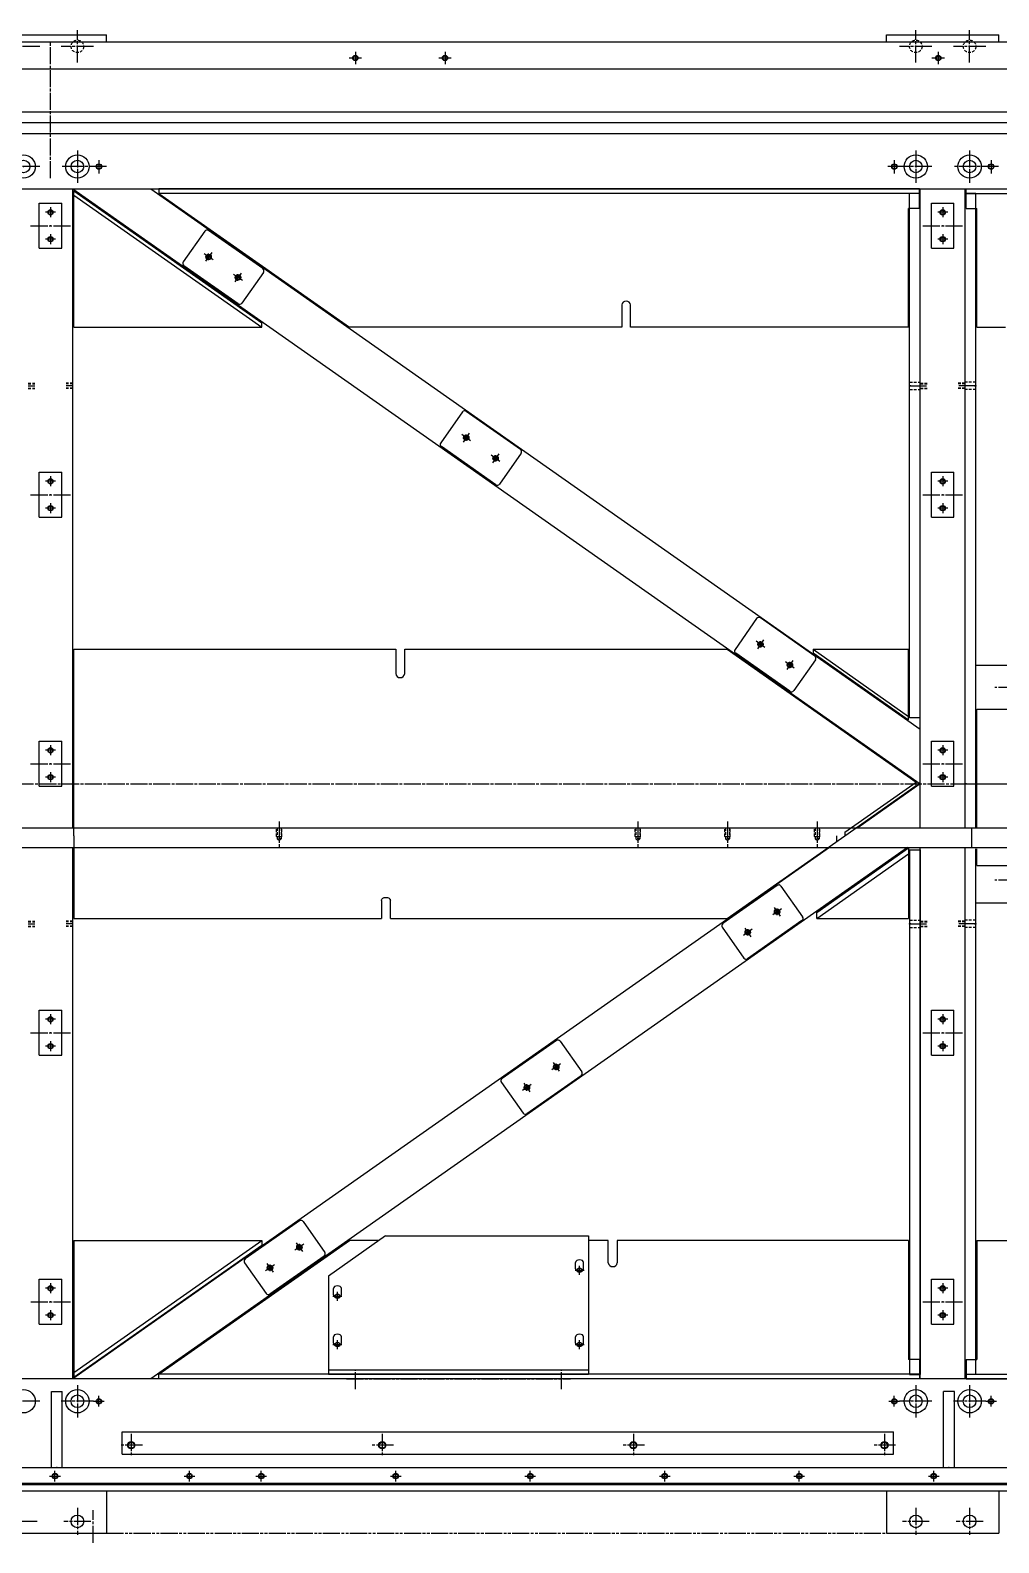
# Model space of a CAD drawing. Header units: inches. Extents: x -2018 to 2693, y -2323 to 1260.
# Drawn here: x -719 to 361, y -727 to 960 of the extents above; entities that cross this region are included whole.
import ezdxf

# ---------------------------------------------------------------- set-up
doc = ezdxf.new("R2010")
doc.units = ezdxf.units.IN
doc.header["$MEASUREMENT"] = 0
for name, pattern in [('CENTERLINE', [25.4, 19.05, -1.5875, 3.175, -1.5875]), ('DASHED', [4.762499999999999, 3.175, -1.5875]), ('PHANTOM', [30.162499999999998, 19.05, -1.5875, 3.175, -1.5875, 3.175, -1.5875]), ('SOLID', [0])]:
    doc.linetypes.add(name, pattern=pattern)
for name, color, linetype in [('0$C$L0$V_DRAWING', 7, 'SOLID'), ('0$C$L0$V_PV', 7, 'SOLID'), ('Layer11$C$L11$V_DRAWING', 52, 'SOLID'), ('Layer11$C$L11$V_PV', 52, 'SOLID'), ('Layer12$C$L12$V_PV', 52, 'SOLID'), ('Layer13$C$L13$V_PV', 52, 'SOLID'), ('Layer14$C$L14$V_PV', 52, 'SOLID'), ('Layer21$C$L21$V_DRAWING', 2, 'SOLID'), ('Layer21$C$L21$V_PV', 2, 'SOLID')]:
    doc.layers.add(name, color=color, linetype=linetype)

# ---------------------------------------------------------------- blocks, each defined once
blk = doc.blocks.new('BLOCK13')
at = {"layer": '0$C$L0$V_DRAWING'}
blk.add_point((0, 0), dxfattribs=at)
blk.add_point((0, 0), dxfattribs=at)
at = {"layer": 'Layer13$C$L13$V_PV', "color": 31, "linetype": 'CENTERLINE'}
for p, q in [((6, 0), (-6, 0)), ((0, 6), (0, -6)), ((46, 0), (34, 0)), ((39.99998474121094, 5.999999046325684), (39.99998474121094, -6))]:
    blk.add_line(p, q, dxfattribs=at)
at = {"layer": 'Layer21$C$L21$V_DRAWING', "color": 31}
for p, q in [((-19.99998474121094, 21), (-19.99998474121094, -20.99998474121094)), ((56.99998474121094, 23.99998474121094), (-17, 23.99998474121094)), ((60, 20.99998474121094), (60, -21)), ((57, -24), (-16.99998474121094, -24))]:
    blk.add_line(p, q, dxfattribs=at)
for centre, start, end in [((-17, 20.99998474121094), 89.99998201391085, 179.9999640278217), ((56.99998474121094, 20.99998474121094), 0, 89.99998201391085), ((-16.99998474121094, -21), 179.9999640278217, 269.9999460417325), ((57, -21), 269.9999460417325, 359.9999826971568)]:
    blk.add_arc(centre, 3, start, end, dxfattribs=at)
blk = doc.blocks.new('BLOCK12')
at = {"layer": '0$C$L0$V_DRAWING'}
for p, xscale, yscale, zscale, rotation in [((1021.36279296875, -239.7277984619141), 0.99999996540885, 0.99999996540885, 0.99999996540885, 324.9266935324707), ((1308.62744140625, -441.420654296875), 0.99999996540885, 0.99999996540885, 0.99999996540885, 324.9266935324707), ((1636.81298828125, -671.844970703125), 0.99999996540885, 0.99999996540885, 0.99999996540885, 324.9266935324707), ((1622.599609375, -993.1328125), 0.9999999705966842, 0.9999999705966842, 0.9999999705966842, 35.07331877724092), ((1376.255859375, -1166.094482421875), 0.9999999705966842, 0.9999999705966842, 0.9999999705966842, 35.07331877724092), ((1089.809814453125, -1367.213134765625), 0.9999999705966842, 0.9999999705966842, 0.9999999705966842, 35.07331877724092)]:
    blk.add_blockref('BLOCK13', p, dxfattribs=dict(at, xscale=xscale, yscale=yscale, zscale=zscale, rotation=rotation))
blk = doc.blocks.new('BLOCK15')
at = {"layer": '0$C$L0$V_DRAWING'}
for p in [(0, 0), (0, 0), (1, 0)]:
    blk.add_point(p, dxfattribs=at)
at = {"layer": 'Layer12$C$L12$V_PV', "color": 4, "linetype": 'DASHED'}
for p, q in [((0, 4), (12, 4)), ((12, 3), (19.59999084472656, 3)), ((12, 2.399999618530273), (19.59999084472656, 2.399999618530273)), ((0, -4), (12, -4)), ((12, -2.399999618530273), (19.59999084472656, -2.399999618530273)), ((12, -3), (19.59999084472656, -3))]:
    blk.add_line(p, q, dxfattribs=at)
at = {"layer": 'Layer13$C$L13$V_PV', "color": 4, "linetype": 'CENTERLINE'}
blk.add_line((0, 0), (19.59999084472656, 0), dxfattribs=at)
blk = doc.blocks.new('BLOCK14')
at = {"layer": '0$C$L0$V_DRAWING'}
for p in [(0, 0), (0, 0), (1, 0)]:
    blk.add_point(p, dxfattribs=at)
at = {"layer": 'Layer12$C$L12$V_PV', "color": 4, "linetype": 'DASHED'}
for p, q in [((-1044.999755859375, 446.90869140625), (-1037.399658203125, 446.90869140625)), ((-1044.999755859375, 446.30859375), (-1037.399658203125, 446.30859375)), ((-1044.999755859375, 441.508544921875), (-1037.399658203125, 441.508544921875)), ((-1044.999755859375, 440.90869140625), (-1037.399658203125, 440.90869140625)), ((-995, 446.90869140625), (-1002.599853515625, 446.90869140625)), ((-995, 446.30859375), (-1002.599853515625, 446.30859375)), ((-995, 441.508544921875), (-1002.599853515625, 441.508544921875)), ((-995, 440.90869140625), (-1002.599853515625, 440.90869140625)), ((484.999755859375, 446.90869140625), (477.399658203125, 446.90869140625)), ((484.999755859375, 446.30859375), (477.399658203125, 446.30859375)), ((484.999755859375, 441.508544921875), (477.399658203125, 441.508544921875)), ((484.999755859375, 440.90869140625), (477.399658203125, 440.90869140625)), ((-1044.999755859375, -153.09130859375), (-1037.399658203125, -153.09130859375)), ((-1044.999755859375, -153.6913146972656), (-1037.399658203125, -153.6913146972656)), ((-1044.999755859375, -158.4913024902344), (-1037.399658203125, -158.4913024902344)), ((-1044.999755859375, -159.09130859375), (-1037.399658203125, -159.09130859375)), ((-995, -153.09130859375), (-1002.599853515625, -153.09130859375)), ((-995, -153.6913146972656), (-1002.599853515625, -153.6913146972656)), ((-995, -158.4913024902344), (-1002.599853515625, -158.4913024902344)), ((-995, -159.09130859375), (-1002.599853515625, -159.09130859375)), ((484.999755859375, -153.09130859375), (477.399658203125, -153.09130859375)), ((484.999755859375, -153.6913146972656), (477.399658203125, -153.6913146972656)), ((484.999755859375, -158.4913024902344), (477.399658203125, -158.4913024902344)), ((484.999755859375, -159.09130859375), (477.399658203125, -159.09130859375))]:
    blk.add_line(p, q, dxfattribs=at)
at = {"layer": 'Layer13$C$L13$V_PV', "color": 4, "linetype": 'CENTERLINE'}
for p, q in [((-1044.999755859375, 443.90869140625), (-1037.399658203125, 443.90869140625)), ((-995, 443.90869140625), (-1002.599853515625, 443.90869140625)), ((484.999755859375, 443.90869140625), (477.399658203125, 443.90869140625)), ((-1044.999755859375, -156.09130859375), (-1037.399658203125, -156.09130859375)), ((-995, -156.09130859375), (-1002.599853515625, -156.09130859375)), ((484.999755859375, -156.09130859375), (477.399658203125, -156.09130859375))]:
    blk.add_line(p, q, dxfattribs=at)
at = {"layer": '0$C$L0$V_DRAWING'}
for p in [(-61.99974060058594, 443.90869140625), (-61.99974060058594, -156.09130859375)]:
    blk.add_blockref('BLOCK15', p, dxfattribs=at)
at = {"layer": '0$C$L0$V_DRAWING', "rotation": 180.0000000000004}
for p in [(12, 443.90869140625), (12, -156.09130859375)]:
    blk.add_blockref('BLOCK15', p, dxfattribs=at)
at = {"layer": '0$C$L0$V_DRAWING', "yscale": -1}
for p in [(423, 443.90869140625), (423, -156.09130859375)]:
    blk.add_blockref('BLOCK15', p, dxfattribs=at)
blk = doc.blocks.new('BLOCK18')
at = {"layer": '0$C$L0$V_DRAWING'}
blk.add_point((0, 0), dxfattribs=at)
blk.add_point((0, 0), dxfattribs=at)
blk.add_point((0, 0), dxfattribs=at)
blk.add_point((0, 0), dxfattribs=at)
blk.add_point((0, 0), dxfattribs=at)
blk.add_point((0, 0), dxfattribs=at)
at = {"layer": 'Layer11$C$L11$V_DRAWING', "color": 60}
blk.add_circle((0, 0), 3, dxfattribs=at)
at = {"layer": 'Layer13$C$L13$V_PV', "color": 60, "linetype": 'CENTERLINE'}
for p, q in [((7, 0), (-7, 0)), ((0, 7), (0, -7))]:
    blk.add_line(p, q, dxfattribs=at)
at = {"layer": 'Layer21$C$L21$V_DRAWING', "color": 4}
blk.add_circle((0, 0), 2.399999618530273, dxfattribs=at)
blk = doc.blocks.new('BLOCK19')
at = {"layer": '0$C$L0$V_DRAWING'}
blk.add_point((0, 0), dxfattribs=at)
blk.add_point((0, 0), dxfattribs=at)
blk.add_point((0, 0), dxfattribs=at)
blk.add_point((0, 0), dxfattribs=at)
blk.add_point((0, 0), dxfattribs=at)
blk.add_point((0, 0), dxfattribs=at)
at = {"layer": 'Layer11$C$L11$V_DRAWING', "color": 60}
for centre in [(0, 15), (0, -15)]:
    blk.add_circle(centre, 3, dxfattribs=at)
at = {"layer": 'Layer13$C$L13$V_PV', "color": 60, "linetype": 'CENTERLINE'}
for p, q in [((0, 20.53999328613281), (0, 9.460000038146973)), ((5.539999961853027, 15), (-5.539999961853027, 15)), ((5.539999961853027, -15), (-5.539999961853027, -15)), ((0, -9.460000038146973), (0, -20.53999328613281))]:
    blk.add_line(p, q, dxfattribs=at)
at = {"layer": 'Layer21$C$L21$V_DRAWING', "color": 4}
for centre in [(0, 15), (0, -15)]:
    blk.add_circle(centre, 2.399999618530273, dxfattribs=at)
blk = doc.blocks.new('BLOCK22')
at = {"layer": '0$C$L0$V_DRAWING'}
blk.add_point((0, 0), dxfattribs=at)
blk.add_point((0, 0), dxfattribs=at)
blk.add_point((0, 0), dxfattribs=at)
blk.add_point((0, 0), dxfattribs=at)
blk.add_point((0, 0), dxfattribs=at)
blk.add_point((0, 0), dxfattribs=at)
blk.add_point((0, 0), dxfattribs=at)
blk.add_point((0, 0), dxfattribs=at)
at = {"layer": 'Layer11$C$L11$V_DRAWING', "color": 60}
blk.add_circle((0, 0), 4, dxfattribs=at)
at = {"layer": 'Layer13$C$L13$V_PV', "color": 60, "linetype": 'CENTERLINE'}
for p, q in [((12.5, 0), (-12.5, 0)), ((0, 12.5), (0, -12.5))]:
    blk.add_line(p, q, dxfattribs=at)
at = {"layer": 'Layer21$C$L21$V_DRAWING', "color": 4}
blk.add_circle((0, 0), 3.399999618530273, dxfattribs=at)
blk = doc.blocks.new('BLOCK20')
at = {"layer": '0$C$L0$V_DRAWING'}
blk.add_point((0, 0), dxfattribs=at)
blk.add_point((0, 0), dxfattribs=at)
blk.add_point((0, 0), dxfattribs=at)
blk.add_point((0, 0), dxfattribs=at)
blk.add_point((0, 0), dxfattribs=at)
blk.add_point((0, 0), dxfattribs=at)
blk.add_point((0, 0), dxfattribs=at)
blk.add_point((0, 0), dxfattribs=at)
blk.add_point((0, 0), dxfattribs=at)
blk.add_point((0, 0), dxfattribs=at)
blk.add_point((0, 0), dxfattribs=at)
blk.add_point((0, 0), dxfattribs=at)
blk.add_point((0, 0), dxfattribs=at)
blk.add_point((0, 0), dxfattribs=at)
at = {"layer": 'Layer11$C$L11$V_DRAWING', "color": 60}
blk.add_circle((0, 0), 3, dxfattribs=at)
at = {"layer": 'Layer13$C$L13$V_PV', "color": 60, "linetype": 'CENTERLINE'}
for p, q in [((-6, 0), (6, 0)), ((0, -6), (0, 6))]:
    blk.add_line(p, q, dxfattribs=at)
at = {"layer": 'Layer21$C$L21$V_DRAWING', "color": 4}
blk.add_circle((0, 0), 2.458499908447266, dxfattribs=at)
blk = doc.blocks.new('BLOCK25')
at = {"layer": '0$C$L0$V_DRAWING'}
blk.add_point((0, 0), dxfattribs=at)
blk.add_point((0, 0), dxfattribs=at)
blk.add_point((0, 0), dxfattribs=at)
blk.add_point((0, 0), dxfattribs=at)
blk.add_point((0, 0), dxfattribs=at)
blk.add_point((0, 0), dxfattribs=at)
at = {"layer": 'Layer21$C$L21$V_DRAWING', "color": 4}
for radius in [13, 7]:
    blk.add_circle((0, 0), radius, dxfattribs=at)
blk = doc.blocks.new('BLOCK26')
at = {"layer": '0$C$L0$V_DRAWING'}
blk.add_point((0, 0), dxfattribs=at)
blk.add_point((0, 0), dxfattribs=at)
blk.add_point((0, 0), dxfattribs=at)
blk.add_point((0, 0), dxfattribs=at)
blk.add_point((0, 0), dxfattribs=at)
blk.add_point((0, 0), dxfattribs=at)
at = {"layer": 'Layer12$C$L12$V_PV', "color": 60, "linetype": 'DASHED'}
for p, q in [((-3.00048828125, -9.499970436096191), (-3.00048828125, 0)), ((-2.39990234375, 0), (-2.39990234375, -12.39997959136963)), ((2.39990234375, 0), (2.39990234375, -12.39997959136963)), ((3.00048828125, -9.499970436096191), (3.00048828125, 0)), ((-3.000487327575684, -9.499969482421875), (3.000487327575684, -9.499969482421875)), ((-2.999817738638228, -9.499836777262146), (-2.499827997436512, -9.999826518463863)), ((2.5, -10), (-2.5, -10)), ((2.39990234375, -12.39997959136963), (-2.39990234375, -12.39997959136963)), ((-2.399814310091756, -12.39959746390139), (0.0002320138864889, -13.59962062589051)), ((6.35479211155e-05, -13.59992812958933), (2.399905153764223, -12.40000732666778)), ((2.499907570685139, -10.00009625828972), (2.999681520026172, -9.500322308948682))]:
    blk.add_line(p, q, dxfattribs=at)
at = {"layer": 'Layer13$C$L13$V_PV', "color": 60, "linetype": 'CENTERLINE'}
blk.add_line((0, 7.211531639099121), (0, -21.16592407226562), dxfattribs=at)
blk = doc.blocks.new('BLOCK27')
at = {"layer": '0$C$L0$V_DRAWING'}
blk.add_point((0, 0), dxfattribs=at)
blk.add_point((0, 0), dxfattribs=at)
blk.add_point((0, 0), dxfattribs=at)
blk.add_point((0, 0), dxfattribs=at)
at = {"layer": 'Layer21$C$L21$V_DRAWING', "color": 4}
for p, q in [((-6, 0), (-6, 85)), ((-6, 85), (6, 85)), ((6, 0), (6, 85))]:
    blk.add_line(p, q, dxfattribs=at)
blk = doc.blocks.new('BLOCK28')
at = {"layer": '0$C$L0$V_DRAWING', "color": 4}
for p, q in [((-867.9997463231748, 534.0990266802246), (-867.9997463231748, 509.238525390625)), ((-857.999755859375, 509.238525390625), (-857.999755859375, 534.0990266802246)), ((-1120, 150.1127471923828), (-1120, 123.0269064901831)), ((-1110.000128746, 123.0269064901831), (-1110.000128746, 150.1127471923828)), ((-1136, -129.9336047175738), (-1136, -150.0025482177734)), ((-1126.000128746, -150.0025482177734), (-1126.000128746, -129.9336047175738)), ((-882.9997463231748, -534.099056482225), (-882.9997463231748, -509.238525390625)), ((-872.999755859375, -509.238525390625), (-872.999755859375, -534.099056482225))]:
    blk.add_line(p, q, dxfattribs=at)
for points in [[(-1136, -129.9336047175738), (-1135.9039173128, -129.2811126711735), (-1135.619483948, -128.6535949707731), (-1135.1574287414, -128.0753703117734), (-1134.5356330874, -127.5684924129736), (-1133.7779388428, -127.1525115969734), (-1132.9135522844, -126.8434019091737), (-1131.9756135938, -126.6530842785732), (-1131.0001239776, -126.5888304711734)], [(-1131.0001239776, -126.5888304711734), (-1130.0246343614, -126.6530842785732), (-1129.0866956708, -126.8434019091737), (-1128.2223091124, -127.1525115969734), (-1127.4646148684, -127.5684924129736), (-1126.8428192138, -128.0753703117734), (-1126.3807640078, -128.6535949707731), (-1126.0962114332, -129.2811126711735), (-1126.000128746, -129.9336047175738)]]:
    blk.add_lwpolyline(points, dxfattribs=at)
for centre, radius, start, end in [((-863.3913927881745, 533.6264474052241), 4.632521286521848, 85.15032278430019, 174.1448768224004), ((-862.6079000375748, 533.6267000460248), 4.632287254847645, 5.852278776500014, 94.8525216168002), ((-1115.2312567372, 123.2826277609829), 4.775594798252038, 183.0695151348004, 272.7741271519006), ((-1114.7691019918, 123.2828763841831), 4.775837770318498, 267.2273446052006, 356.9276541531008), ((-878.3912716871746, -533.6264057736253), 4.632649043615325, 185.8558492588004, 274.8480400146005), ((-877.6080211253748, -533.6266584264249), 4.632414994531473, 265.1491155685006, 354.1469951582008)]:
    blk.add_arc(centre, radius, start, end, dxfattribs=at)
at = {"layer": 'Layer11$C$L11$V_DRAWING', "color": 60}
for centre, ratio in [((-915, -542.40185546875), 0.8283487955729166), ((-1185, -571.418212890625), 0.8283487955729166), ((-1185, -625.3056640625), 0.8283284505208334), ((-915, -625.3056640625), 0.8283284505208334)]:
    blk.add_ellipse(centre, major_axis=(3, 0), ratio=ratio, dxfattribs=at)
at = {"layer": 'Layer13$C$L13$V_PV', "color": 60, "linetype": 'CENTERLINE'}
for p, q in [((-484, 0.0001373290870106), (-50.99992370605469, 0.0001373290870106)), ((-915, -547.40185546875), (-915, -537.40185546875)), ((-920, -542.40185546875), (-910, -542.40185546875)), ((-1190, -571.418212890625), (-1180, -571.418212890625)), ((-1185, -576.418212890625), (-1185, -566.418212890625)), ((-1185, -630.3056640625), (-1185, -620.3056640625)), ((-915, -630.3056640625), (-915, -620.3056640625)), ((-1190, -625.3056640625), (-1180, -625.3056640625)), ((-920, -625.3056640625), (-910, -625.3056640625))]:
    blk.add_line(p, q, dxfattribs=at)
at = {"layer": 'Layer21$C$L21$V_DRAWING', "color": 4}
for p, q in [((-1479, 509.238525390625), (-1479, 661.57568359375)), ((-1478.999735576523, 661.5757743019349), (-1269.237294958963, 514.2982116460626)), ((-1384.0791015625, 663.499755859375), (-1384.0791015625, 658.46728515625)), ((-535.999755859375, 663.499755859375), (-1384.0791015625, 663.499755859375)), ((-535.999755859375, 658.46728515625), (-1384.0791015625, 658.46728515625)), ((-1384.078674513017, 658.4674297094607), (-1171.537290915876, 509.2387267656159)), ((-534.999755859375, 658.499755859375), (-546.999755859375, 658.499755859375)), ((-546.999755859375, 73.50013732908701), (-546.999755859375, 658.499755859375)), ((-535.999755859375, 641.886474609375), (-535.999755859375, 663.499755859375)), ((-534.999755859375, 73.50013732908701), (-534.999755859375, 658.499755859375)), ((-485, -48.99992370605469), (-485, 658.499755859375)), ((-473, 658.499755859375), (-485, 658.499755859375)), ((-484, 641.886474609375), (-484, 663.499755859375)), ((-484, 663.499755859375), (-50.99993896484375, 663.499755859375)), ((-484, 658.46728515625), (-50.99993896484375, 658.46728515625)), ((-473, -48.99992370605469), (-473, 658.499755859375)), ((-1478.999615448702, 656.5429331414634), (-1269.199011320277, 509.2385752745613)), ((-535.999755859375, 641.886474609375), (-547.999755859375, 641.886474609375)), ((-547.999755859375, 509.238525390625), (-547.999755859375, 641.886474609375)), ((-484, 641.886474609375), (-472, 641.886474609375)), ((-472, 509.238525390625), (-472, 641.886474609375)), ((-1479, 509.238525390625), (-1269.199462890625, 509.238525390625)), ((-1269.199156221125, 509.2383179177123), (-1269.23737405836, 514.2977437763184)), ((-867.9997463231748, 509.238525390625), (-1171.53759765625, 509.238525390625)), ((-547.999755859375, 509.238525390625), (-857.999755859375, 509.238525390625)), ((-472, 509.238525390625), (-440, 509.238525390625)), ((-1479, -57.80314636230469), (-1479, 150.1127471923828)), ((-1479, 150.1127471923828), (-1120, 150.1127471923828)), ((-1110.000128746, 150.1127471923828), (-750.540771484375, 150.1127471923828)), ((-750.5402348505013, 150.1127142584737), (-539.4954203443194, 1.934776396374218)), ((-654.5355385663552, 150.1125514863834), (-547.9996003768301, 75.31196628335056)), ((-654.535410002034, 146.2434417883778), (-547.999471812509, 71.442856585345)), ((-654.535400390625, 150.1127319335938), (-654.535400390625, 146.2433166503906)), ((-654.535400390625, 150.1127319335938), (-546.99951171875, 150.1127319335938)), ((-547.99951171875, 71.4427490234375), (-547.99951171875, 150.1127319335938)), ((-473, 132.5001373291016), (-61.99993896484375, 132.5001373291016)), ((-534.999755859375, 73.50013732908701), (-546.999755859375, 73.50013732908701)), ((-472, -48.99992370605469), (-472, 83.45118713378906)), ((-472, 83.45118713378906), (-62.99993896484375, 83.45118713378906)), ((-619.0669691840303, -53.93387777765747), (-539.4952497962367, 1.934698375771404)), ((-539.495849609375, -1.934700012207031), (-539.495849609375, 1.934700012207031)), ((-619.0669399231556, -57.80321226074011), (-539.4954203443194, -1.934776396374218)), ((-1479, -57.80314636230469), (-1479, -150.0025482177734)), ((-750.3833848189388, -150.0025873440318), (-619.0669399231556, -57.80321226074011)), ((-628.59521484375, -57.80314636230469), (-628.59521484375, -64.4927978515625)), ((-619.0673828125, -53.93374633789062), (-619.0673828125, -57.80314636230469)), ((-650.5295272705671, -150.1125958308867), (-547.999558868044, -78.12466605160716)), ((-650.5292404060747, -143.4306460755615), (-547.999471812509, -71.442856585345)), ((-547.99951171875, -71.4427490234375), (-547.99951171875, -150.1127319335938)), ((-547, -73.49980163574219), (-535.000244140625, -73.49980163574219)), ((-547, -73.49986267091299), (-547, -658.499755859375)), ((-535, -73.49986267091299), (-535, -658.499755859375)), ((-485, -658.499755859375), (-485, -72.24992370605469)), ((-473, -658.499755859375), (-473, -72.24992370605469)), ((-472, -91.15193176269531), (-472, -72.24992370605469)), ((-472, -91.15193176269531), (-62.99993896484375, -91.15193176269531)), ((-473, -132.4998626708984), (-61.99993896484375, -132.4998626708984)), ((-1478.999755859375, -150.0025329589844), (-1136, -150.0025329589844)), ((-1126.000128746, -150.0025329589844), (-750.383544921875, -150.0025329589844)), ((-650.52978515625, -150.1127471923828), (-650.52978515625, -143.4306030273438)), ((-650.52978515625, -150.1127471923828), (-547.999755859375, -150.1127471923828)), ((-1131.268085547899, -504.1803098494447), (-1194.999740745452, -548.9273441703726)), ((-1131.268310546875, -504.180419921875), (-905, -504.180419921875)), ((-905, -504.180419921875), (-905, -658.467041015625)), ((-1479, -509.238525390625), (-1479, -661.57568359375)), ((-1479, -509.238525390625), (-1269.199462890625, -509.238525390625)), ((-1478.999735576523, -661.5757743019349), (-1269.237294958963, -514.2982116460626)), ((-1478.999615448702, -656.5429331414634), (-1269.199011320277, -509.2385752745613)), ((-1384.078674513017, -658.4674297094607), (-1171.537290915876, -509.2387267656159)), ((-1269.199156221125, -509.2383179177123), (-1269.23737405836, -514.2977437763184)), ((-1138.472412109375, -509.238525390625), (-1171.53759765625, -509.238525390625)), ((-882.9997463231748, -509.238525390625), (-905, -509.238525390625)), ((-547.999755859375, -509.238525390625), (-872.999755859375, -509.238525390625)), ((-547.999755859375, -509.238525390625), (-547.999755859375, -641.886474609375)), ((-472, -509.238525390625), (-472, -641.886474609375)), ((-472, -509.238525390625), (-272.4999294286435, -509.238525390625)), ((-919.499755859375, -540.821533203125), (-919.499755859375, -533.9208984375)), ((-910.499755859375, -540.821533203125), (-910.499755859375, -533.9208984375)), ((-1195, -548.927490234375), (-1195, -658.467041015625)), ((-1189.499755859375, -569.837890625), (-1189.499755859375, -562.937255859375)), ((-1180.499755859375, -569.837890625), (-1180.499755859375, -562.937255859375)), ((-1189.499755859375, -623.725341796875), (-1189.499755859375, -616.82470703125)), ((-1180.499755859375, -623.725341796875), (-1180.499755859375, -616.82470703125)), ((-919.499755859375, -623.725341796875), (-919.499755859375, -616.82470703125)), ((-910.499755859375, -623.725341796875), (-910.499755859375, -616.82470703125)), ((-1195, -653.434326171875), (-905, -653.434326171875)), ((-535.999755859375, -641.886474609375), (-547.999755859375, -641.886474609375)), ((-535.999755859375, -641.886474609375), (-535.999755859375, -663.499755859375)), ((-484, -641.886474609375), (-472, -641.886474609375)), ((-484, -641.886474609375), (-484, -663.499755859375)), ((-1384.0791015625, -663.499755859375), (-1384.0791015625, -658.46728515625)), ((-535.999755859375, -658.46728515625), (-1384.0791015625, -658.46728515625)), ((-535.999755859375, -663.499755859375), (-1384.0791015625, -663.499755859375)), ((-1195, -658.46728515625), (-905, -658.46728515625)), ((-547, -658.499755859375), (-535.000244140625, -658.499755859375)), ((-473, -658.499755859375), (-484.999755859375, -658.499755859375)), ((-484, -658.46728515625), (-50.99993896484375, -658.46728515625)), ((-484, -663.499755859375), (-50.99993896484375, -663.499755859375))]:
    blk.add_line(p, q, dxfattribs=at)
for centre, start_param, end_param in [((-915, -533.921142578125), 0, 3.141592025756836), ((-915, -540.82177734375), 3.141592025756836, 6.283185307179586), ((-1185, -562.9375), 0, 3.141592025756836), ((-1185, -569.838134765625), 3.141592025756836, 6.283185307179586), ((-1185, -616.824951171875), 0, 3.141592025756836), ((-1185, -623.7255859375), 3.141592025756836, 6.283185307179586), ((-915, -616.824951171875), 0, 3.141592025756836), ((-915, -623.7255859375), 3.141592025756836, 6.283185307179586)]:
    blk.add_ellipse(centre, major_axis=(4.5, 0), ratio=0.7066650390625, start_param=start_param, end_param=end_param, dxfattribs=at)
for centre, major_axis, ratio in [((-915, -542.40185546875), (2.599975579752773, -0.0002617345103252487), 0.8288417285089077), ((-1185, -571.418212890625), (2.5999755859375, 0), 0.828865204939199), ((-1185, -625.3056640625), (2.5999755859375, 0), 0.8288417296586694), ((-915, -625.3056640625), (2.600036614910934, 0.0002617151315563699), 0.8288222716738212)]:
    blk.add_ellipse(centre, major_axis=major_axis, ratio=ratio, dxfattribs=at)
blk = doc.blocks.new('BLOCK30')
at = {"layer": '0$C$L0$V_DRAWING'}
blk.add_point((0, 0), dxfattribs=at)
blk.add_point((0, 0), dxfattribs=at)
blk.add_point((0, 0), dxfattribs=at)
blk.add_point((0, 0), dxfattribs=at)
at = {"layer": 'Layer11$C$L11$V_DRAWING', "color": 60}
blk.add_circle((0, 0), 3, dxfattribs=at)
at = {"layer": 'Layer13$C$L13$V_PV', "color": 60, "linetype": 'CENTERLINE'}
for p, q in [((-3.59999942779541, 0), (3.59999942779541, 0)), ((0, -3.59999942779541), (0, 3.59999942779541))]:
    blk.add_line(p, q, dxfattribs=at)
at = {"layer": 'Layer21$C$L21$V_DRAWING', "color": 4}
blk.add_circle((0, 0), 2.458499908447266, dxfattribs=at)
blk = doc.blocks.new('BLOCK29')
at = {"layer": '0$C$L0$V_DRAWING'}
for p in [(1021.36279296875, -239.7277984619141), (1054.099609375, -262.712646484375), (1308.62744140625, -441.420654296875), (1341.3642578125, -464.40576171875), (1636.81298828125, -671.844970703125), (1669.549560546875, -694.829833984375), (1655.336181640625, -970.14794921875), (1622.599609375, -993.1328125), (1408.992431640625, -1143.109619140625), (1376.255859375, -1166.094482421875), (1122.54638671875, -1344.22802734375), (1089.809814453125, -1367.213134765625)]:
    blk.add_blockref('BLOCK30', p, dxfattribs=at)

msp = doc.modelspace()

# ---------------------------------------------------------------- linework, layer by layer
at = {"layer": 'Layer11$C$L11$V_PV', "color": 60}
msp.add_line((-356.7595760249081, -548.8956691970036), (-356.7595760249081, -544.3955765713636), dxfattribs=at)
at = {"layer": 'Layer11$C$L11$V_PV'}
for centre in [(-642.7596032046325, 807.6022433286294), (244.2406950570812, 807.6022433286296), (352.2406950570812, 807.6022433286296)]:
    msp.add_circle(centre, 3, dxfattribs=at)
at = {"layer": 'Layer12$C$L12$V_PV', "color": 60, "linetype": 'DASHED'}
for centre in [(-666.7595888995144, 941.6032518394594), (268.240695057081, 941.6032518394594), (328.2407093621991, 941.6032518394594)]:
    msp.add_circle(centre, 6.999992132185014, dxfattribs=at)
at = {"layer": 'Layer13$C$L13$V_PV', "color": 60, "linetype": 'CENTERLINE'}
for p, q in [((-696.7595044993172, 794.6017519478206), (-696.7595044993172, 946.6012999060869)), ((-666.7595888995144, 923.603247547924), (-666.7595888995144, 959.6017912868956)), ((268.240695057081, 923.603247547924), (268.240695057081, 959.6017912868956)), ((328.2407093621991, 923.603247547924), (328.2407093621991, 959.6017912868956)), ((-708.7595989130971, 941.6032518394594), (-744.759607496168, 941.6032518394594)), ((-648.7596761607351, 941.6032518394594), (-684.759684743806, 941.6032518394594)), ((286.2406993486164, 941.6032518394594), (250.2406907655455, 941.6032518394594)), ((346.2408052064908, 941.6032518394594), (310.2407966234199, 941.6032518394594)), ((-666.7595888995144, 825.6022476201648), (-666.7595888995144, 789.6022390370939)), ((-642.7596032046325, 814.6271622682492), (-642.7596032046325, 799.7794313115063)), ((244.2406950570812, 814.6271622682494), (244.2406950570812, 799.7794313115065)), ((268.240695057081, 825.6022476201648), (268.240695057081, 789.6022390370939)), ((328.2407093621991, 825.6022476201648), (328.2407093621991, 789.6022390370939)), ((352.2406950570812, 814.6271622682494), (352.2406950570812, 799.7794313115065)), ((-708.7595989130971, 807.6022433286294), (-759.2780837245152, 807.6022433286294)), ((-634.4112067159962, 807.6022433286294), (-684.759684743806, 807.6022433286294)), ((286.2406993486166, 807.6022433286296), (235.7222145371985, 807.6022433286296)), ((360.5890915457175, 807.6022433286296), (310.2406135179077, 807.6022433286296)), ((-718.9120671539466, 741.6007627489001), (-674.6071249502003, 741.6007627489001)), ((276.0883226605231, 741.6007627489001), (320.3933564170256, 741.6007627489001)), ((-718.9120671539466, 441.6021560674086), (-674.6071249502003, 441.6021560674086)), ((276.0883226605231, 441.6021560674086), (320.3933564170256, 441.6021560674086)), ((404.7406360484686, 226.6046072494047), (356.2406550027501, 226.6046072494047)), ((-718.9120671539466, 141.6045564662353), (-674.6071249502003, 141.6045564662353)), ((276.0883226605231, 141.6045564662353), (320.3933564170256, 141.6045564662353)), ((-1699.829995114802, 119.1044595490598), (1711.828533131727, 119.1044595490598)), ((404.7406360484686, 11.6045865069834), (356.2406550027501, 11.6045865069834)), ((-718.9120671539466, -158.3955150593555), (-674.6071249502003, -158.3955150593555)), ((276.0883226605231, -158.3955150593555), (320.3933564170256, -158.3955150593555)), ((-718.7790409991838, -458.3955865849463), (-674.4741903481937, -458.3955865849463)), ((276.0883226605231, -458.3955865849463), (320.3933564170256, -458.3955865849463)), ((-356.7595760249081, -555.9687604829694), (-356.7595760249081, -535.0128839046679)), ((-126.759460153451, -555.9687604829694), (-126.759460153451, -535.0128839046679)), ((-666.7595888995144, -551.3957003106357), (-666.7595888995144, -587.3957088937066)), ((268.240695057081, -551.3957003106357), (268.240695057081, -587.3957088937066)), ((328.2407093621991, -551.3957003106357), (328.2407093621991, -587.3957088937066)), ((-708.7595989130971, -569.3957046021711), (-744.759607496168, -569.3957046021711)), ((-648.7596761607351, -569.3957046021711), (-684.759684743806, -569.3957046021711)), ((286.2406993486164, -569.3957046021711), (250.2406907655455, -569.3957046021711)), ((346.2408052064908, -569.3957046021711), (310.2407966234199, -569.3957046021711)), ((-666.7595888995144, -688.3957940091595), (-666.7595888995144, -718.3958011617186)), ((-649.2570822851854, -727.2050989163158), (-649.2570822851854, -690.94480584736)), ((268.240695057081, -688.3957940091595), (268.240695057081, -718.3958011617186)), ((328.2407093621991, -688.3957940091595), (328.2407093621991, -718.3958011617186)), ((-711.759599628353, -703.3957975854391), (-741.7596067809121, -703.3957975854391)), ((-651.7595853232349, -703.3957975854391), (-681.7596840285502, -703.3957975854391)), ((283.2406986333605, -703.3957975854391), (253.2406914808014, -703.3957975854391)), ((343.2407129384787, -703.3957975854391), (313.2407057859196, -703.3957975854391))]:
    msp.add_line(p, q, dxfattribs=at)
at = {"layer": 'Layer14$C$L14$V_PV', "color": 60, "linetype": 'PHANTOM'}
for p, q in [((-366.7596089266798, -544.3954850186074), (-116.759335698923, -544.3954850186074)), ((-634.2586351057613, -716.3957396497105), (235.7414807656957, -716.3957396497105))]:
    msp.add_line(p, q, dxfattribs=at)
at = {"layer": 'Layer21$C$L21$V_PV', "color": 4}
for p, q in [((-1541.758668365161, 946.6027647501861), (1658.240141449008, 946.6027647501861)), ((-759.2595499180675, 954.6022783761688), (-634.2595506333233, 954.6022783761688)), ((-634.2595506333233, 946.6027647501861), (-634.2595506333233, 954.6022783761688)), ((235.7406567908899, 946.6027647501861), (235.7406567908899, 954.6022783761688)), ((235.7406567908899, 954.6022783761688), (360.740656075634, 954.6022783761688)), ((360.740656075634, 946.6027647501861), (360.740656075634, 954.6022783761688)), ((-1491.756215037397, 916.602757597627), (1608.240617809443, 916.602757597627)), ((-1491.756215037397, 868.6027461535325), (1608.240617809443, 868.6027461535325)), ((-1466.758650483763, 856.6012784484096), (1568.240119991331, 856.6012784484096)), ((-1466.758650483763, 844.6027404314852), (1568.240119991331, 844.6027404314852)), ((-1491.756215037397, 782.6032139308962), (1608.240617809443, 782.6032139308962)), ((-671.7596511267784, 70.1045089017174), (-671.7596511267784, 782.6032139308962)), ((-671.7578295689805, 782.6029943187435), (273.2407329895893, 119.1043975386012)), ((-584.7455503292163, 782.603768772004), (273.2407112120245, 180.1978994467046)), ((273.240757284345, 70.1045089017174), (273.240757284345, 782.6032139308962)), ((323.2408302404476, 70.1045089017174), (323.2408302404476, 782.6032139308962)), ((-709.2595685147211, 716.601733351167), (-709.2595685147211, 766.6012569907324)), ((-709.2595685147211, 766.6012569907324), (-684.2596235894259, 766.6012569907324)), ((-684.2596235894259, 716.601733351167), (-684.2596235894259, 766.6012569907324)), ((285.7408212997487, 766.6012569907324), (310.7408577778, 766.6012569907324)), ((285.7408212997487, 716.601733351167), (285.7408212997487, 766.6012569907324)), ((310.7408577778, 716.601733351167), (310.7408577778, 766.6012569907324)), ((-709.2595685147211, 716.601733351167), (-684.2596235894259, 716.601733351167)), ((285.7408212997487, 716.601733351167), (310.7408577778, 716.601733351167)), ((-709.2595685147211, 466.6026503092409), (-684.2596235894259, 466.6026503092409)), ((-709.2595685147211, 416.6031266696755), (-709.2595685147211, 466.6026503092409)), ((-684.2596235894259, 416.6031266696755), (-684.2596235894259, 466.6026503092409)), ((285.7408212997487, 416.6031266696755), (285.7408212997487, 466.6026503092409)), ((285.7408212997487, 466.6026503092409), (310.7408577778, 466.6026503092409)), ((310.7408577778, 416.6031266696755), (310.7408577778, 466.6026503092409)), ((-709.2595685147211, 416.6031266696755), (-684.2596235894259, 416.6031266696755)), ((285.7408212997487, 416.6031266696755), (310.7408577778, 416.6031266696755)), ((-709.2595685147211, 166.6045929442866), (-684.2596235894259, 166.6045929442866)), ((-709.2595685147211, 116.6046115409402), (-709.2595685147211, 166.6045929442866)), ((-684.2596235894259, 116.6046115409402), (-684.2596235894259, 166.6045929442866)), ((285.7408212997487, 166.6045929442866), (310.7408577778, 166.6045929442866)), ((285.7408212997487, 116.6046115409402), (285.7408212997487, 166.6045929442866)), ((310.7408577778, 116.6046115409402), (310.7408577778, 166.6045929442866)), ((273.2405500354751, 119.1042488769346), (203.4516705375233, 70.10433860575334)), ((-709.2595685147211, 116.6046115409402), (-684.2596235894259, 116.6046115409402)), ((285.7408212997487, 116.6046115409402), (310.7408577778, 116.6046115409402)), ((-1491.756215037397, 70.1045089017174), (1607.240129289658, 70.1045089017174)), ((330.2408624269634, 70.1045089017174), (330.2408624269634, 48.10456469167821)), ((-1491.756215037397, 48.10456469167821), (1607.240129289658, 48.10456469167821)), ((-671.7596511267784, -544.3955765713636), (-671.7596511267784, 48.10456469167821)), ((172.1177518114109, 48.10428333807909), (-671.7593734435425, -544.395606542066)), ((259.1309529630749, 48.10428641689037), (-584.7460224351464, -544.3954982463997)), ((273.240757284345, -544.3955765713636), (273.240757284345, 48.10456469167821)), ((323.2408302404476, -544.3955765713636), (323.2408302404476, 48.10456469167821)), ((-709.2595685147211, -133.3954785813042), (-684.2596235894259, -133.3954785813042)), ((-709.2595685147211, -183.3954599846506), (-709.2595685147211, -133.3954785813042)), ((-684.2596235894259, -183.3954599846506), (-684.2596235894259, -133.3954785813042)), ((285.7408212997487, -183.3954599846506), (285.7408212997487, -133.3954785813042)), ((285.7408212997487, -133.3954785813042), (310.7408577778, -133.3954785813042)), ((310.7408577778, -183.3954599846506), (310.7408577778, -133.3954785813042)), ((-709.2595685147211, -183.3954599846506), (-684.2596235894259, -183.3954599846506)), ((285.7408212997487, -183.3954599846506), (310.7408577778, -183.3954599846506)), ((-709.2595685147211, -483.3955315102414), (-709.2595685147211, -433.395550106895)), ((-709.2595685147211, -433.395550106895), (-684.2596235894259, -433.395550106895)), ((-684.2596235894259, -483.3955315102414), (-684.2596235894259, -433.395550106895)), ((285.7408212997487, -433.395550106895), (310.7408577778, -433.395550106895)), ((285.7408212997487, -483.3955315102414), (285.7408212997487, -433.395550106895)), ((310.7408577778, -483.3955315102414), (310.7408577778, -433.395550106895)), ((-709.2595685147211, -483.3955315102414), (-684.2596235894259, -483.3955315102414)), ((285.7408212997487, -483.3955315102414), (310.7408577778, -483.3955315102414)), ((1608.240617809443, -544.3955765713636), (-1045.772710269144, -544.3955765713636)), ((-616.758691968606, -628.395596598529), (-616.758691968606, -603.3954685677215)), ((-616.758691968606, -603.3954685677215), (243.2416656593479, -603.3954685677215)), ((243.2416656593479, -628.395596598529), (243.2416656593479, -603.3954685677215)), ((-616.758691968606, -628.395596598529), (243.2416656593479, -628.395596598529)), ((-1491.756215037397, -643.3956001748086), (1608.240617809443, -643.3956001748086)), ((-1541.758668365161, -669.3956674088639), (1658.240141449008, -669.3956674088639)), ((-1491.756215037397, -662.395635222348), (1608.240617809443, -662.395635222348)), ((-1475.354355658139, -660.89563486472), (1587.836804351045, -660.89563486472)), ((-634.2595506333233, -669.3956674088639), (-634.2595506333233, -716.3957396497105)), ((235.7406567908899, -669.3956674088639), (235.7406567908899, -716.3952818859295)), ((360.740656075634, -669.3956674088639), (360.740656075634, -716.3952818859295)), ((-759.2595499180675, -716.3957396497105), (-634.2595506333233, -716.3957396497105)), ((235.7406567908899, -716.3957396497105), (360.740656075634, -716.3957396497105))]:
    msp.add_line(p, q, dxfattribs=at)
at = {"layer": 'Layer21$C$L21$V_PV'}
for centre in [(-642.7596032046325, 807.6022433286294), (244.2406950570812, 807.6022433286296), (352.2406950570812, 807.6022433286296)]:
    msp.add_circle(centre, 2.599999904632568, dxfattribs=at)
at = {"layer": 'Layer21$C$L21$V_PV', "color": 4}
for centre, radius in [((-726.7596032046325, -569.3957046021711), 12.99999928474409), ((-666.7595888995144, -569.3957046021711), 12.99999928474409), ((268.240695057081, -569.3957046021711), 12.99999928474409), ((328.2407093621991, -569.3957046021711), 12.99999928474409), ((-666.7595888995144, -569.3957046021711), 6.999992132185014), ((268.240695057081, -569.3957046021711), 6.999992132185014), ((-666.7595888995144, -703.3955229271705), 6.999992132185014), ((268.240695057081, -703.3955229271705), 6.999992132185014), ((328.2407093621991, -703.3955229271705), 6.999992132185014)]:
    msp.add_circle(centre, radius, dxfattribs=at)

# ---------------------------------------------------------------- block references
at = {"layer": '0$C$L0$V_PV'}
for name, p in [('BLOCK29', (-1541.758668365161, 946.6027647501861)), ('BLOCK25', (-726.7596032046325, 807.6022433286294)), ('BLOCK25', (-666.7595888995144, 807.6022433286294)), ('BLOCK25', (268.240695057081, 807.6022433286294)), ('BLOCK25', (328.2407093621991, 807.6022433286294)), ('BLOCK28', (808.2408238031444, 119.1044595490598)), ('BLOCK19', (-696.7596876048297, 741.6022275929994)), ('BLOCK19', (298.2407937623963, 741.6022275929994)), ('BLOCK12', (-1541.758668365161, 946.6027647501861)), ('BLOCK14', (323.2408302404476, 119.1044595490598)), ('BLOCK19', (-696.7596876048297, 441.6036209115078)), ('BLOCK19', (298.2407937623963, 441.6036209115078)), ('BLOCK19', (-696.7596876048297, 141.6046480189915)), ('BLOCK19', (298.2407937623963, 141.6046480189915)), ('BLOCK26', (-441.7576126474411, 70.1045089017174)), ('BLOCK26', (-41.75748676240129, 70.1045089017174)), ('BLOCK26', (58.24256759704771, 70.1045089017174)), ('BLOCK26', (158.2426219564967, 70.1045089017174)), ('BLOCK19', (-696.7596876048297, -158.3954235065993)), ('BLOCK19', (298.2407937623963, -158.3954235065993)), ('BLOCK19', (-696.7596876048297, -458.3954950321901)), ('BLOCK19', (298.2407937623963, -458.3954950321901)), ('BLOCK25', (268.240695057081, -569.3957046021711)), ('BLOCK25', (328.2407093621991, -569.3957046021711)), ('BLOCK27', (-689.7591976545328, -643.3956001748086)), ('BLOCK20', (-642.7595831774671, -569.3957046021711)), ('BLOCK20', (244.2406893350337, -569.3957961549273)), ('BLOCK20', (352.2407150842464, -569.3957046021711)), ('BLOCK22', (-606.7597576999086, -618.3955636967572)), ('BLOCK22', (-326.759568872349, -618.3955636967572)), ('BLOCK22', (-46.75947159754553, -618.3955636967572)), ('BLOCK22', (233.2406256772579, -618.3955636967572)), ('BLOCK20', (-691.7596253775657, -652.8957550277125)), ('BLOCK20', (-541.7596811675265, -652.8957550277125)), ('BLOCK20', (-461.7596010588649, -652.8957550277125)), ('BLOCK20', (-311.7595652960695, -652.8957550277125)), ('BLOCK20', (-161.7596210860303, -652.8957550277125)), ('BLOCK20', (-11.75958532323487, -652.8957550277125)), ('BLOCK20', (138.2406335450729, -652.8957550277125)), ('BLOCK20', (288.2406693078683, -652.8957550277125))]:
    msp.add_blockref(name, p, dxfattribs=at)
at = {"layer": '0$C$L0$V_PV', "xscale": 0.9999996423720461, "yscale": 0.9999996423720461, "zscale": 0.9999996423720461}
for p in [(-356.7587520501023, 928.6027604586507), (-256.7586976906533, 928.6027604586507), (293.2414639571819, 928.6027604586507)]:
    msp.add_blockref('BLOCK18', p, dxfattribs=at)
at = {"layer": '0$C$L0$V_PV', "yscale": -1, "rotation": 180.0000000000004}
msp.add_blockref('BLOCK27', (305.243023215061, -643.3956001748086), dxfattribs=at)

doc.saveas('drawing.dxf')
